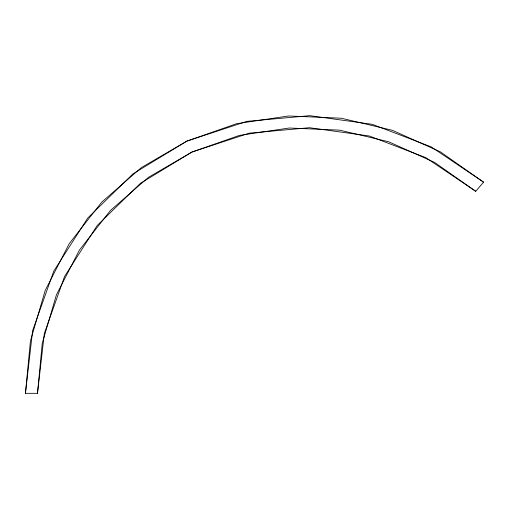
<?xml version="1.0" encoding="UTF-8"?>
<svg xmlns="http://www.w3.org/2000/svg" width="509" height="509" viewBox="0 0 509 509"><rect width="100%" height="100%" fill="white"/><g stroke="black" fill="none" stroke-linecap="round" stroke-linejoin="round"><path stroke-width="0.76" d="M25.45 393.323L30.438 340.928L45.225 290.41L69.269 243.595L101.724 202.149L141.407 167.576L186.905 141.108L236.577 123.7L288.641 115.976L341.234 118.215L392.452 130.336L440.47 151.905L483.55 182.139L475.73 191.295L425.651 157.555L369.254 135.986L309.44 127.714L249.302 133.161L191.95 152.045L148.424 177.367L110.459 210.44L79.417 250.084L56.41 294.876L42.266 343.2L37.494 393.323L25.45 393.323L32.621 330.615L53.769 271.144L87.802 217.979L132.957 173.874L186.905 141.108L246.859 121.365L309.72 115.677L372.251 124.323L431.206 146.866L483.55 182.139M37.494 393.323L44.359 333.331L64.586 276.438L97.143 225.582L140.338 183.393L191.95 152.045L239.465 135.394L289.277 128.007L339.579 130.145L388.583 141.744L434.514 162.371L475.73 191.295"/></g></svg>
